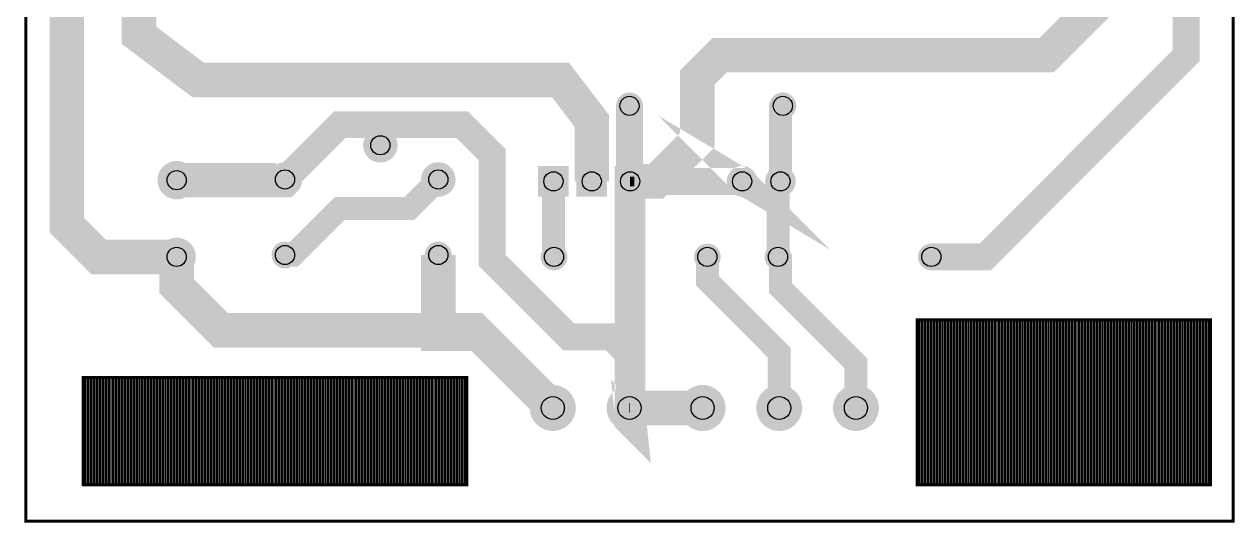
# Model space of a CAD drawing. Header units: inches. Extents: x -1.58 to 1.58, y -1.78 to 1.78.
# Drawn here: x -1.579 to 1.579, y -1.776 to -0.476 of the extents above; entities that cross this region are included whole.
import ezdxf

# ---------------------------------------------------------------- set-up
doc = ezdxf.new("R2010")
doc.units = ezdxf.units.IN
doc.layers.get('0').update_dxf_attribs({"linetype": 'CONTINUOUS'})

# ---------------------------------------------------------------- blocks, each defined once
blk = doc.blocks.new('EPAD')
at = {"const_width": 0.5}
blk.add_lwpolyline([(-0.25, 0, 1), (0.25, 0, 1)], format="xyb", close=True, dxfattribs=at)
blk = doc.blocks.new('RPAD')
blk.add_trace([(-0.5, -0.5), (-0.5, 0.5), (0.5, -0.5), (0.5, 0.5)])

msp = doc.modelspace()

# ---------------------------------------------------------------- linework, layer by layer
for points, const_width in [([(-1.574803, -1.771654), (1.574803, -1.771654), (1.574803, 1.771654), (-1.574803, 1.771654), (-1.574803, -1.771654)], 0.008), ([(-1.279528, 0.692126), (-1.399281, 0.692126), (-1.467707, 0.623699), (-1.467707, -0.999841), (-1.384871, -1.082677), (-1.181102, -1.082677)], 0.09), ([(0.787402, -1.082677), (0.927606, -1.082677), (1.451904, -0.55838), (1.451904, 0.606464), (1.369391, 0.688976), (1.279528, 0.688976)], 0.07), ([(-0.098425, -0.885827), (-0.098425, -0.728143), (-0.179803, -0.621654), (-1.124803, -0.621654), (-1.279528, -0.505064), (-1.279528, 0.292126)], 0.09), ([(0.012178, -0.885827), (0.06957, -0.885827), (0.176717, -0.77868), (0.176717, -0.615133), (0.235197, -0.556654), (1.08817, -0.556654), (1.189932, -0.454891), (1.278038, -0.366785), (1.278038, 0.228976), (1.279528, 0.288976)], 0.09), ([(0, -0.688976), (0, -0.873649), (0.012178, -0.885827), (0.012565, -0.886215)], 0.07), ([(0.393701, -0.885827), (0.393701, -0.695276), (0.4, -0.688976)], 0.06), ([(-0.898701, -0.880827), (-0.755807, -0.737933), (-0.436819, -0.737933), (-0.35833, -0.816421), (-0.35833, -1.091183), (-0.158646, -1.290867), (-0.047293, -1.290867), (-0.001441, -1.336719), (-0.001441, -1.474937), (0, -1.476378)], 0.07), ([(0.012565, -0.886215), (0.296298, -0.886215), (0.299193, -0.88911), (0.293701, -0.885827)], 0.07), ([(-1.181102, -0.882677), (-0.900551, -0.882677), (-0.898701, -0.880827)], 0.09), ([(-0.498701, -0.880827), (-0.574453, -0.956579), (-0.756081, -0.956579), (-0.877179, -1.077677), (-0.898701, -1.077677)], 0.06), ([(0.001575, -0.885827), (0.001575, -1.476378), (0.001575, -1.508996), (0.003794, -1.511215), (0, -1.476378)], 0.08), ([(0.012565, -0.886215), (0.001575, -0.885827)], 0.07), ([(-0.198425, -0.885827), (-0.198425, -1.081102), (-0.19685, -1.082677)], 0.06), ([(0.001575, -0.885827), (0.012178, -0.885827)], 0.025), ([(0.590551, -1.476378), (0.590551, -1.360389), (0.394213, -1.164051), (0.394213, -1.089489), (0.387402, -1.082677), (0.387402, -0.892126), (0.393701, -0.885827)], 0.06), ([(-1.181102, -1.082677), (-1.181102, -1.158944), (-1.06586, -1.274186), (-0.498701, -1.274186), (-0.402192, -1.274186), (-0.393701, -1.282677)], 0.09), ([(-0.498701, -1.077677), (-0.498701, -1.274186), (-0.498701, -1.282677), (-0.393701, -1.282677)], 0.09), ([(0.390551, -1.476378), (0.390551, -1.33218), (0.367089, -1.308717), (0.20315, -1.144778), (0.20315, -1.082677)], 0.06), ([(-0.393701, -1.282677), (-0.2, -1.476378)], 0.09), ([(0.750197, -1.676654), (1.515197, -1.676654), (1.515197, -1.246654), (0.750197, -1.246654), (0.750197, -1.676654)], 0.008), ([(-1.424803, -1.676654), (-0.424803, -1.676654), (-0.424803, -1.396654), (-1.424803, -1.396654), (-1.424803, -1.676654)], 0.008), ([(0.190551, -1.476378), (0.06, -1.476378), (0.001575, -1.476378)], 0.09), ([(0.001575, -1.476378), (0, -1.476378)], 0.025)]:
    msp.add_lwpolyline(points, dxfattribs=dict(const_width=const_width))
for points in [[(0.750354, -1.676654), (0.750354, -1.246654)], [(0.754291, -1.676654), (0.754291, -1.246654)], [(0.758228, -1.676654), (0.758228, -1.246654)], [(0.762165, -1.676654), (0.762165, -1.246654)], [(0.766102, -1.676654), (0.766102, -1.246654)], [(0.770039, -1.676654), (0.770039, -1.246654)], [(0.773976, -1.676654), (0.773976, -1.246654)], [(0.777913, -1.676654), (0.777913, -1.246654)], [(0.78185, -1.676654), (0.78185, -1.246654)], [(0.785787, -1.676654), (0.785787, -1.246654)], [(0.789724, -1.676654), (0.789724, -1.246654)], [(0.793661, -1.676654), (0.793661, -1.246654)], [(0.797598, -1.676654), (0.797598, -1.246654)], [(0.801535, -1.676654), (0.801535, -1.246654)], [(0.805472, -1.676654), (0.805472, -1.246654)], [(0.809409, -1.676654), (0.809409, -1.246654)], [(0.813346, -1.676654), (0.813346, -1.246654)], [(0.817283, -1.676654), (0.817283, -1.246654)], [(0.82122, -1.676654), (0.82122, -1.246654)], [(0.825157, -1.676654), (0.825157, -1.246654)], [(0.829094, -1.676654), (0.829094, -1.246654)], [(0.833031, -1.676654), (0.833031, -1.246654)], [(0.836969, -1.676654), (0.836969, -1.246654)], [(0.840906, -1.676654), (0.840906, -1.246654)], [(0.844843, -1.676654), (0.844843, -1.246654)], [(0.84878, -1.676654), (0.84878, -1.246654)], [(0.852717, -1.676654), (0.852717, -1.246654)], [(0.856654, -1.676654), (0.856654, -1.246654)], [(0.860591, -1.676654), (0.860591, -1.246654)], [(0.864528, -1.676654), (0.864528, -1.246654)], [(0.868465, -1.676654), (0.868465, -1.246654)], [(0.872402, -1.676654), (0.872402, -1.246654)], [(0.876339, -1.676654), (0.876339, -1.246654)], [(0.880276, -1.676654), (0.880276, -1.246654)], [(0.884213, -1.676654), (0.884213, -1.246654)], [(0.88815, -1.676654), (0.88815, -1.246654)], [(0.892087, -1.676654), (0.892087, -1.246654)], [(0.896024, -1.676654), (0.896024, -1.246654)], [(0.899961, -1.676654), (0.899961, -1.246654)], [(0.903898, -1.676654), (0.903898, -1.246654)], [(0.907835, -1.676654), (0.907835, -1.246654)], [(0.911772, -1.676654), (0.911772, -1.246654)], [(0.915709, -1.676654), (0.915709, -1.246654)], [(0.919646, -1.676654), (0.919646, -1.246654)], [(0.923583, -1.676654), (0.923583, -1.246654)], [(0.92752, -1.676654), (0.92752, -1.246654)], [(0.931457, -1.676654), (0.931457, -1.246654)], [(0.935394, -1.676654), (0.935394, -1.246654)], [(0.939331, -1.676654), (0.939331, -1.246654)], [(0.943268, -1.676654), (0.943268, -1.246654)], [(0.947205, -1.676654), (0.947205, -1.246654)], [(0.951142, -1.676654), (0.951142, -1.246654)], [(0.955079, -1.676654), (0.955079, -1.246654)], [(0.959016, -1.676654), (0.959016, -1.246654)], [(0.962953, -1.676654), (0.962953, -1.246654)], [(0.96689, -1.676654), (0.96689, -1.246654)], [(0.970827, -1.676654), (0.970827, -1.246654)], [(0.974764, -1.676654), (0.974764, -1.246654)], [(0.978701, -1.676654), (0.978701, -1.246654)], [(0.982638, -1.676654), (0.982638, -1.246654)], [(0.986575, -1.676654), (0.986575, -1.246654)], [(0.990512, -1.676654), (0.990512, -1.246654)], [(0.994449, -1.676654), (0.994449, -1.246654)], [(0.998386, -1.676654), (0.998386, -1.246654)], [(1.002323, -1.676654), (1.002323, -1.246654)], [(1.00626, -1.676654), (1.00626, -1.246654)], [(1.010197, -1.676654), (1.010197, -1.246654)], [(1.014134, -1.676654), (1.014134, -1.246654)], [(1.018071, -1.676654), (1.018071, -1.246654)], [(1.022008, -1.676654), (1.022008, -1.246654)], [(1.025945, -1.676654), (1.025945, -1.246654)], [(1.029882, -1.676654), (1.029882, -1.246654)], [(1.033819, -1.676654), (1.033819, -1.246654)], [(1.037756, -1.676654), (1.037756, -1.246654)], [(1.041693, -1.676654), (1.041693, -1.246654)], [(1.04563, -1.676654), (1.04563, -1.246654)], [(1.049567, -1.676654), (1.049567, -1.246654)], [(1.053504, -1.676654), (1.053504, -1.246654)], [(1.057441, -1.676654), (1.057441, -1.246654)], [(1.061378, -1.676654), (1.061378, -1.246654)], [(1.065315, -1.676654), (1.065315, -1.246654)], [(1.069252, -1.676654), (1.069252, -1.246654)], [(1.073189, -1.676654), (1.073189, -1.246654)], [(1.077126, -1.676654), (1.077126, -1.246654)], [(1.081063, -1.676654), (1.081063, -1.246654)], [(1.085, -1.676654), (1.085, -1.246654)], [(1.088937, -1.676654), (1.088937, -1.246654)], [(1.092874, -1.676654), (1.092874, -1.246654)], [(1.096811, -1.676654), (1.096811, -1.246654)], [(1.100748, -1.676654), (1.100748, -1.246654)], [(1.104685, -1.676654), (1.104685, -1.246654)], [(1.108622, -1.676654), (1.108622, -1.246654)], [(1.112559, -1.676654), (1.112559, -1.246654)], [(1.116496, -1.676654), (1.116496, -1.246654)], [(1.120433, -1.676654), (1.120433, -1.246654)], [(1.12437, -1.676654), (1.12437, -1.246654)], [(1.128307, -1.676654), (1.128307, -1.246654)], [(1.132244, -1.676654), (1.132244, -1.246654)], [(1.136181, -1.676654), (1.136181, -1.246654)], [(1.140118, -1.676654), (1.140118, -1.246654)], [(1.144055, -1.676654), (1.144055, -1.246654)], [(1.147992, -1.676654), (1.147992, -1.246654)], [(1.151929, -1.676654), (1.151929, -1.246654)], [(1.155866, -1.676654), (1.155866, -1.246654)], [(1.159803, -1.676654), (1.159803, -1.246654)], [(1.16374, -1.676654), (1.16374, -1.246654)], [(1.167677, -1.676654), (1.167677, -1.246654)], [(1.171614, -1.676654), (1.171614, -1.246654)], [(1.175551, -1.676654), (1.175551, -1.246654)], [(1.179488, -1.676654), (1.179488, -1.246654)], [(1.183425, -1.676654), (1.183425, -1.246654)], [(1.187362, -1.676654), (1.187362, -1.246654)], [(1.191299, -1.676654), (1.191299, -1.246654)], [(1.195236, -1.676654), (1.195236, -1.246654)], [(1.199173, -1.676654), (1.199173, -1.246654)], [(1.20311, -1.676654), (1.20311, -1.246654)], [(1.207047, -1.676654), (1.207047, -1.246654)], [(1.210984, -1.676654), (1.210984, -1.246654)], [(1.214921, -1.676654), (1.214921, -1.246654)], [(1.218858, -1.676654), (1.218858, -1.246654)], [(1.222795, -1.676654), (1.222795, -1.246654)], [(1.226732, -1.676654), (1.226732, -1.246654)], [(1.230669, -1.676654), (1.230669, -1.246654)], [(1.234606, -1.676654), (1.234606, -1.246654)], [(1.238543, -1.676654), (1.238543, -1.246654)], [(1.24248, -1.676654), (1.24248, -1.246654)], [(1.246417, -1.676654), (1.246417, -1.246654)], [(1.250354, -1.676654), (1.250354, -1.246654)], [(1.254291, -1.676654), (1.254291, -1.246654)], [(1.258228, -1.676654), (1.258228, -1.246654)], [(1.262165, -1.676654), (1.262165, -1.246654)], [(1.266102, -1.676654), (1.266102, -1.246654)], [(1.270039, -1.676654), (1.270039, -1.246654)], [(1.273976, -1.676654), (1.273976, -1.246654)], [(1.277913, -1.676654), (1.277913, -1.246654)], [(1.28185, -1.676654), (1.28185, -1.246654)], [(1.285787, -1.676654), (1.285787, -1.246654)], [(1.289724, -1.676654), (1.289724, -1.246654)], [(1.293661, -1.676654), (1.293661, -1.246654)], [(1.297598, -1.676654), (1.297598, -1.246654)], [(1.301535, -1.676654), (1.301535, -1.246654)], [(1.305472, -1.676654), (1.305472, -1.246654)], [(1.309409, -1.676654), (1.309409, -1.246654)], [(1.313346, -1.676654), (1.313346, -1.246654)], [(1.317283, -1.676654), (1.317283, -1.246654)], [(1.32122, -1.676654), (1.32122, -1.246654)], [(1.325157, -1.676654), (1.325157, -1.246654)], [(1.329094, -1.676654), (1.329094, -1.246654)], [(1.333031, -1.676654), (1.333031, -1.246654)], [(1.336969, -1.676654), (1.336969, -1.246654)], [(1.340906, -1.676654), (1.340906, -1.246654)], [(1.344843, -1.676654), (1.344843, -1.246654)], [(1.34878, -1.676654), (1.34878, -1.246654)], [(1.352717, -1.676654), (1.352717, -1.246654)], [(1.356654, -1.676654), (1.356654, -1.246654)], [(1.360591, -1.676654), (1.360591, -1.246654)], [(1.364528, -1.676654), (1.364528, -1.246654)], [(1.368465, -1.676654), (1.368465, -1.246654)], [(1.372402, -1.676654), (1.372402, -1.246654)], [(1.376339, -1.676654), (1.376339, -1.246654)], [(1.380276, -1.676654), (1.380276, -1.246654)], [(1.384213, -1.676654), (1.384213, -1.246654)], [(1.38815, -1.676654), (1.38815, -1.246654)], [(1.392087, -1.676654), (1.392087, -1.246654)], [(1.396024, -1.676654), (1.396024, -1.246654)], [(1.399961, -1.676654), (1.399961, -1.246654)], [(1.403898, -1.676654), (1.403898, -1.246654)], [(1.407835, -1.676654), (1.407835, -1.246654)], [(1.411772, -1.676654), (1.411772, -1.246654)], [(1.415709, -1.676654), (1.415709, -1.246654)], [(1.419646, -1.676654), (1.419646, -1.246654)], [(1.423583, -1.676654), (1.423583, -1.246654)], [(1.42752, -1.676654), (1.42752, -1.246654)], [(1.431457, -1.676654), (1.431457, -1.246654)], [(1.435394, -1.676654), (1.435394, -1.246654)], [(1.439331, -1.676654), (1.439331, -1.246654)], [(1.443268, -1.676654), (1.443268, -1.246654)], [(1.447205, -1.676654), (1.447205, -1.246654)], [(1.451142, -1.676654), (1.451142, -1.246654)], [(1.455079, -1.676654), (1.455079, -1.246654)], [(1.459016, -1.676654), (1.459016, -1.246654)], [(1.462953, -1.676654), (1.462953, -1.246654)], [(1.46689, -1.676654), (1.46689, -1.246654)], [(1.470827, -1.676654), (1.470827, -1.246654)], [(1.474764, -1.676654), (1.474764, -1.246654)], [(1.478701, -1.676654), (1.478701, -1.246654)], [(1.482638, -1.676654), (1.482638, -1.246654)], [(1.486575, -1.676654), (1.486575, -1.246654)], [(1.490512, -1.676654), (1.490512, -1.246654)], [(1.494449, -1.676654), (1.494449, -1.246654)], [(1.498386, -1.676654), (1.498386, -1.246654)], [(1.502323, -1.676654), (1.502323, -1.246654)], [(1.50626, -1.676654), (1.50626, -1.246654)], [(1.510197, -1.676654), (1.510197, -1.246654)], [(1.514134, -1.676654), (1.514134, -1.246654)], [(1.515197, -1.676654), (1.515197, -1.246654)], [(-1.422874, -1.676654), (-1.422874, -1.396654)], [(-1.418937, -1.676654), (-1.418937, -1.396654)], [(-1.415, -1.676654), (-1.415, -1.396654)], [(-1.411063, -1.676654), (-1.411063, -1.396654)], [(-1.407126, -1.676654), (-1.407126, -1.396654)], [(-1.403189, -1.676654), (-1.403189, -1.396654)], [(-1.399252, -1.676654), (-1.399252, -1.396654)], [(-1.395315, -1.676654), (-1.395315, -1.396654)], [(-1.391378, -1.676654), (-1.391378, -1.396654)], [(-1.387441, -1.676654), (-1.387441, -1.396654)], [(-1.383504, -1.676654), (-1.383504, -1.396654)], [(-1.379567, -1.676654), (-1.379567, -1.396654)], [(-1.37563, -1.676654), (-1.37563, -1.396654)], [(-1.371693, -1.676654), (-1.371693, -1.396654)], [(-1.367756, -1.676654), (-1.367756, -1.396654)], [(-1.363819, -1.676654), (-1.363819, -1.396654)], [(-1.359882, -1.676654), (-1.359882, -1.396654)], [(-1.355945, -1.676654), (-1.355945, -1.396654)], [(-1.352008, -1.676654), (-1.352008, -1.396654)], [(-1.348071, -1.676654), (-1.348071, -1.396654)], [(-1.344134, -1.676654), (-1.344134, -1.396654)], [(-1.340197, -1.676654), (-1.340197, -1.396654)], [(-1.33626, -1.676654), (-1.33626, -1.396654)], [(-1.332323, -1.676654), (-1.332323, -1.396654)], [(-1.328386, -1.676654), (-1.328386, -1.396654)], [(-1.324449, -1.676654), (-1.324449, -1.396654)], [(-1.320512, -1.676654), (-1.320512, -1.396654)], [(-1.316575, -1.676654), (-1.316575, -1.396654)], [(-1.312638, -1.676654), (-1.312638, -1.396654)], [(-1.308701, -1.676654), (-1.308701, -1.396654)], [(-1.304764, -1.676654), (-1.304764, -1.396654)], [(-1.300827, -1.676654), (-1.300827, -1.396654)], [(-1.29689, -1.676654), (-1.29689, -1.396654)], [(-1.292953, -1.676654), (-1.292953, -1.396654)], [(-1.289016, -1.676654), (-1.289016, -1.396654)], [(-1.285079, -1.676654), (-1.285079, -1.396654)], [(-1.281142, -1.676654), (-1.281142, -1.396654)], [(-1.277205, -1.676654), (-1.277205, -1.396654)], [(-1.273268, -1.676654), (-1.273268, -1.396654)], [(-1.269331, -1.676654), (-1.269331, -1.396654)], [(-1.265394, -1.676654), (-1.265394, -1.396654)], [(-1.261457, -1.676654), (-1.261457, -1.396654)], [(-1.25752, -1.676654), (-1.25752, -1.396654)], [(-1.253583, -1.676654), (-1.253583, -1.396654)], [(-1.249646, -1.676654), (-1.249646, -1.396654)], [(-1.245709, -1.676654), (-1.245709, -1.396654)], [(-1.241772, -1.676654), (-1.241772, -1.396654)], [(-1.237835, -1.676654), (-1.237835, -1.396654)], [(-1.233898, -1.676654), (-1.233898, -1.396654)], [(-1.229961, -1.676654), (-1.229961, -1.396654)], [(-1.226024, -1.676654), (-1.226024, -1.396654)], [(-1.222087, -1.676654), (-1.222087, -1.396654)], [(-1.21815, -1.676654), (-1.21815, -1.396654)], [(-1.214213, -1.676654), (-1.214213, -1.396654)], [(-1.210276, -1.676654), (-1.210276, -1.396654)], [(-1.206339, -1.676654), (-1.206339, -1.396654)], [(-1.202402, -1.676654), (-1.202402, -1.396654)], [(-1.198465, -1.676654), (-1.198465, -1.396654)], [(-1.194528, -1.676654), (-1.194528, -1.396654)], [(-1.190591, -1.676654), (-1.190591, -1.396654)], [(-1.186654, -1.676654), (-1.186654, -1.396654)], [(-1.182717, -1.676654), (-1.182717, -1.396654)], [(-1.17878, -1.676654), (-1.17878, -1.396654)], [(-1.174843, -1.676654), (-1.174843, -1.396654)], [(-1.170906, -1.676654), (-1.170906, -1.396654)], [(-1.166969, -1.676654), (-1.166969, -1.396654)], [(-1.163031, -1.676654), (-1.163031, -1.396654)], [(-1.159094, -1.676654), (-1.159094, -1.396654)], [(-1.155157, -1.676654), (-1.155157, -1.396654)], [(-1.15122, -1.676654), (-1.15122, -1.396654)], [(-1.147283, -1.676654), (-1.147283, -1.396654)], [(-1.143346, -1.676654), (-1.143346, -1.396654)], [(-1.139409, -1.676654), (-1.139409, -1.396654)], [(-1.135472, -1.676654), (-1.135472, -1.396654)], [(-1.131535, -1.676654), (-1.131535, -1.396654)], [(-1.127598, -1.676654), (-1.127598, -1.396654)], [(-1.123661, -1.676654), (-1.123661, -1.396654)], [(-1.119724, -1.676654), (-1.119724, -1.396654)], [(-1.115787, -1.676654), (-1.115787, -1.396654)], [(-1.11185, -1.676654), (-1.11185, -1.396654)], [(-1.107913, -1.676654), (-1.107913, -1.396654)], [(-1.103976, -1.676654), (-1.103976, -1.396654)], [(-1.100039, -1.676654), (-1.100039, -1.396654)], [(-1.096102, -1.676654), (-1.096102, -1.396654)], [(-1.092165, -1.676654), (-1.092165, -1.396654)], [(-1.088228, -1.676654), (-1.088228, -1.396654)], [(-1.084291, -1.676654), (-1.084291, -1.396654)], [(-1.080354, -1.676654), (-1.080354, -1.396654)], [(-1.076417, -1.676654), (-1.076417, -1.396654)], [(-1.07248, -1.676654), (-1.07248, -1.396654)], [(-1.068543, -1.676654), (-1.068543, -1.396654)], [(-1.064606, -1.676654), (-1.064606, -1.396654)], [(-1.060669, -1.676654), (-1.060669, -1.396654)], [(-1.056732, -1.676654), (-1.056732, -1.396654)], [(-1.052795, -1.676654), (-1.052795, -1.396654)], [(-1.048858, -1.676654), (-1.048858, -1.396654)], [(-1.044921, -1.676654), (-1.044921, -1.396654)], [(-1.040984, -1.676654), (-1.040984, -1.396654)], [(-1.037047, -1.676654), (-1.037047, -1.396654)], [(-1.03311, -1.676654), (-1.03311, -1.396654)], [(-1.029173, -1.676654), (-1.029173, -1.396654)], [(-1.025236, -1.676654), (-1.025236, -1.396654)], [(-1.021299, -1.676654), (-1.021299, -1.396654)], [(-1.017362, -1.676654), (-1.017362, -1.396654)], [(-1.013425, -1.676654), (-1.013425, -1.396654)], [(-1.009488, -1.676654), (-1.009488, -1.396654)], [(-1.005551, -1.676654), (-1.005551, -1.396654)], [(-1.001614, -1.676654), (-1.001614, -1.396654)], [(-0.997677, -1.676654), (-0.997677, -1.396654)], [(-0.99374, -1.676654), (-0.99374, -1.396654)], [(-0.989803, -1.676654), (-0.989803, -1.396654)], [(-0.985866, -1.676654), (-0.985866, -1.396654)], [(-0.981929, -1.676654), (-0.981929, -1.396654)], [(-0.977992, -1.676654), (-0.977992, -1.396654)], [(-0.974055, -1.676654), (-0.974055, -1.396654)], [(-0.970118, -1.676654), (-0.970118, -1.396654)], [(-0.966181, -1.676654), (-0.966181, -1.396654)], [(-0.962244, -1.676654), (-0.962244, -1.396654)], [(-0.958307, -1.676654), (-0.958307, -1.396654)], [(-0.95437, -1.676654), (-0.95437, -1.396654)], [(-0.950433, -1.676654), (-0.950433, -1.396654)], [(-0.946496, -1.676654), (-0.946496, -1.396654)], [(-0.942559, -1.676654), (-0.942559, -1.396654)], [(-0.938622, -1.676654), (-0.938622, -1.396654)], [(-0.934685, -1.676654), (-0.934685, -1.396654)], [(-0.930748, -1.676654), (-0.930748, -1.396654)], [(-0.926811, -1.676654), (-0.926811, -1.396654)], [(-0.922874, -1.676654), (-0.922874, -1.396654)], [(-0.918937, -1.676654), (-0.918937, -1.396654)], [(-0.915, -1.676654), (-0.915, -1.396654)], [(-0.911063, -1.676654), (-0.911063, -1.396654)], [(-0.907126, -1.676654), (-0.907126, -1.396654)], [(-0.903189, -1.676654), (-0.903189, -1.396654)], [(-0.899252, -1.676654), (-0.899252, -1.396654)], [(-0.895315, -1.676654), (-0.895315, -1.396654)], [(-0.891378, -1.676654), (-0.891378, -1.396654)], [(-0.887441, -1.676654), (-0.887441, -1.396654)], [(-0.883504, -1.676654), (-0.883504, -1.396654)], [(-0.879567, -1.676654), (-0.879567, -1.396654)], [(-0.87563, -1.676654), (-0.87563, -1.396654)], [(-0.871693, -1.676654), (-0.871693, -1.396654)], [(-0.867756, -1.676654), (-0.867756, -1.396654)], [(-0.863819, -1.676654), (-0.863819, -1.396654)], [(-0.859882, -1.676654), (-0.859882, -1.396654)], [(-0.855945, -1.676654), (-0.855945, -1.396654)], [(-0.852008, -1.676654), (-0.852008, -1.396654)], [(-0.848071, -1.676654), (-0.848071, -1.396654)], [(-0.844134, -1.676654), (-0.844134, -1.396654)], [(-0.840197, -1.676654), (-0.840197, -1.396654)], [(-0.83626, -1.676654), (-0.83626, -1.396654)], [(-0.832323, -1.676654), (-0.832323, -1.396654)], [(-0.828386, -1.676654), (-0.828386, -1.396654)], [(-0.824449, -1.676654), (-0.824449, -1.396654)], [(-0.820512, -1.676654), (-0.820512, -1.396654)], [(-0.816575, -1.676654), (-0.816575, -1.396654)], [(-0.812638, -1.676654), (-0.812638, -1.396654)], [(-0.808701, -1.676654), (-0.808701, -1.396654)], [(-0.804764, -1.676654), (-0.804764, -1.396654)], [(-0.800827, -1.676654), (-0.800827, -1.396654)], [(-0.79689, -1.676654), (-0.79689, -1.396654)], [(-0.792953, -1.676654), (-0.792953, -1.396654)], [(-0.789016, -1.676654), (-0.789016, -1.396654)], [(-0.785079, -1.676654), (-0.785079, -1.396654)], [(-0.781142, -1.676654), (-0.781142, -1.396654)], [(-0.777205, -1.676654), (-0.777205, -1.396654)], [(-0.773268, -1.676654), (-0.773268, -1.396654)], [(-0.769331, -1.676654), (-0.769331, -1.396654)], [(-0.765394, -1.676654), (-0.765394, -1.396654)], [(-0.761457, -1.676654), (-0.761457, -1.396654)], [(-0.75752, -1.676654), (-0.75752, -1.396654)], [(-0.753583, -1.676654), (-0.753583, -1.396654)], [(-0.749646, -1.676654), (-0.749646, -1.396654)], [(-0.745709, -1.676654), (-0.745709, -1.396654)], [(-0.741772, -1.676654), (-0.741772, -1.396654)], [(-0.737835, -1.676654), (-0.737835, -1.396654)], [(-0.733898, -1.676654), (-0.733898, -1.396654)], [(-0.729961, -1.676654), (-0.729961, -1.396654)], [(-0.726024, -1.676654), (-0.726024, -1.396654)], [(-0.722087, -1.676654), (-0.722087, -1.396654)], [(-0.71815, -1.676654), (-0.71815, -1.396654)], [(-0.714213, -1.676654), (-0.714213, -1.396654)], [(-0.710276, -1.676654), (-0.710276, -1.396654)], [(-0.706339, -1.676654), (-0.706339, -1.396654)], [(-0.702402, -1.676654), (-0.702402, -1.396654)], [(-0.698465, -1.676654), (-0.698465, -1.396654)], [(-0.694528, -1.676654), (-0.694528, -1.396654)], [(-0.690591, -1.676654), (-0.690591, -1.396654)], [(-0.686654, -1.676654), (-0.686654, -1.396654)], [(-0.682717, -1.676654), (-0.682717, -1.396654)], [(-0.67878, -1.676654), (-0.67878, -1.396654)], [(-0.674843, -1.676654), (-0.674843, -1.396654)], [(-0.670906, -1.676654), (-0.670906, -1.396654)], [(-0.666969, -1.676654), (-0.666969, -1.396654)], [(-0.663031, -1.676654), (-0.663031, -1.396654)], [(-0.659094, -1.676654), (-0.659094, -1.396654)], [(-0.655157, -1.676654), (-0.655157, -1.396654)], [(-0.65122, -1.676654), (-0.65122, -1.396654)], [(-0.647283, -1.676654), (-0.647283, -1.396654)], [(-0.643346, -1.676654), (-0.643346, -1.396654)], [(-0.639409, -1.676654), (-0.639409, -1.396654)], [(-0.635472, -1.676654), (-0.635472, -1.396654)], [(-0.631535, -1.676654), (-0.631535, -1.396654)], [(-0.627598, -1.676654), (-0.627598, -1.396654)], [(-0.623661, -1.676654), (-0.623661, -1.396654)], [(-0.619724, -1.676654), (-0.619724, -1.396654)], [(-0.615787, -1.676654), (-0.615787, -1.396654)], [(-0.61185, -1.676654), (-0.61185, -1.396654)], [(-0.607913, -1.676654), (-0.607913, -1.396654)], [(-0.603976, -1.676654), (-0.603976, -1.396654)], [(-0.600039, -1.676654), (-0.600039, -1.396654)], [(-0.596102, -1.676654), (-0.596102, -1.396654)], [(-0.592165, -1.676654), (-0.592165, -1.396654)], [(-0.588228, -1.676654), (-0.588228, -1.396654)], [(-0.584291, -1.676654), (-0.584291, -1.396654)], [(-0.580354, -1.676654), (-0.580354, -1.396654)], [(-0.576417, -1.676654), (-0.576417, -1.396654)], [(-0.57248, -1.676654), (-0.57248, -1.396654)], [(-0.568543, -1.676654), (-0.568543, -1.396654)], [(-0.564606, -1.676654), (-0.564606, -1.396654)], [(-0.560669, -1.676654), (-0.560669, -1.396654)], [(-0.556732, -1.676654), (-0.556732, -1.396654)], [(-0.552795, -1.676654), (-0.552795, -1.396654)], [(-0.548858, -1.676654), (-0.548858, -1.396654)], [(-0.544921, -1.676654), (-0.544921, -1.396654)], [(-0.540984, -1.676654), (-0.540984, -1.396654)], [(-0.537047, -1.676654), (-0.537047, -1.396654)], [(-0.53311, -1.676654), (-0.53311, -1.396654)], [(-0.529173, -1.676654), (-0.529173, -1.396654)], [(-0.525236, -1.676654), (-0.525236, -1.396654)], [(-0.521299, -1.676654), (-0.521299, -1.396654)], [(-0.517362, -1.676654), (-0.517362, -1.396654)], [(-0.513425, -1.676654), (-0.513425, -1.396654)], [(-0.509488, -1.676654), (-0.509488, -1.396654)], [(-0.505551, -1.676654), (-0.505551, -1.396654)], [(-0.501614, -1.676654), (-0.501614, -1.396654)], [(-0.497677, -1.676654), (-0.497677, -1.396654)], [(-0.49374, -1.676654), (-0.49374, -1.396654)], [(-0.489803, -1.676654), (-0.489803, -1.396654)], [(-0.485866, -1.676654), (-0.485866, -1.396654)], [(-0.481929, -1.676654), (-0.481929, -1.396654)], [(-0.477992, -1.676654), (-0.477992, -1.396654)], [(-0.474055, -1.676654), (-0.474055, -1.396654)], [(-0.470118, -1.676654), (-0.470118, -1.396654)], [(-0.466181, -1.676654), (-0.466181, -1.396654)], [(-0.462244, -1.676654), (-0.462244, -1.396654)], [(-0.458307, -1.676654), (-0.458307, -1.396654)], [(-0.45437, -1.676654), (-0.45437, -1.396654)], [(-0.450433, -1.676654), (-0.450433, -1.396654)], [(-0.446496, -1.676654), (-0.446496, -1.396654)], [(-0.442559, -1.676654), (-0.442559, -1.396654)], [(-0.438622, -1.676654), (-0.438622, -1.396654)], [(-0.434685, -1.676654), (-0.434685, -1.396654)], [(-0.430748, -1.676654), (-0.430748, -1.396654)], [(-0.426811, -1.676654), (-0.426811, -1.396654)]]:
    msp.add_lwpolyline(points)
for centre, radius in [((0, -0.688976), 0.025), ((0.4, -0.688976), 0.025), ((-0.649803, -0.791654), 0.025), ((-1.181102, -0.882677), 0.025), ((-0.898701, -0.880827), 0.025), ((-0.498701, -0.880827), 0.025), ((-0.198425, -0.885827), 0.025), ((-0.098425, -0.885827), 0.025), ((0.001575, -0.885827), 0.025), ((0.293701, -0.885827), 0.025), ((0.393701, -0.885827), 0.025), ((-1.181102, -1.082677), 0.025), ((-0.898701, -1.077677), 0.025), ((-0.498701, -1.077677), 0.025), ((-0.19685, -1.082677), 0.025), ((0.20315, -1.082677), 0.025), ((0.387402, -1.082677), 0.025), ((0.787402, -1.082677), 0.025), ((-0.2, -1.476378), 0.03), ((0, -1.476378), 0.03), ((0.190551, -1.476378), 0.03), ((0.390551, -1.476378), 0.03), ((0.590551, -1.476378), 0.03)]:
    msp.add_circle(centre, radius)

# ---------------------------------------------------------------- block references
for name, p, xscale, yscale in [('EPAD', (0, -0.688976), 0.07, 0.07), ('EPAD', (0.4, -0.688976), 0.07, 0.07), ('EPAD', (-0.649803, -0.791654), 0.09, 0.09), ('EPAD', (-1.181102, -0.882677), 0.1, 0.1), ('EPAD', (-0.898701, -0.880827), 0.09, 0.09), ('EPAD', (-0.498701, -0.880827), 0.09, 0.09), ('RPAD', (-0.198425, -0.885827), 0.08, 0.08), ('RPAD', (-0.098425, -0.885827), 0.08, 0.08), ('RPAD', (0.001575, -0.885827), 0.08, 0.08), ('EPAD', (0.293701, -0.885827), 0.08, 0.08), ('EPAD', (0.393701, -0.885827), 0.08, 0.08), ('EPAD', (-1.181102, -1.082677), 0.1, 0.1), ('EPAD', (-0.898701, -1.077677), 0.07, 0.07), ('EPAD', (-0.498701, -1.077677), 0.07, 0.07), ('EPAD', (-0.19685, -1.082677), 0.07, 0.07), ('EPAD', (0.20315, -1.082677), 0.07, 0.07), ('EPAD', (0.387402, -1.082677), 0.07, 0.07), ('EPAD', (0.787402, -1.082677), 0.07, 0.07), ('EPAD', (-0.2, -1.476378), 0.12, 0.12), ('EPAD', (0, -1.476378), 0.12, 0.12), ('EPAD', (0.190551, -1.476378), 0.12, 0.12), ('EPAD', (0.390551, -1.476378), 0.12, 0.12), ('EPAD', (0.590551, -1.476378), 0.12, 0.12)]:
    msp.add_blockref(name, p, dxfattribs=dict(xscale=xscale, yscale=yscale))

doc.saveas('drawing.dxf')
